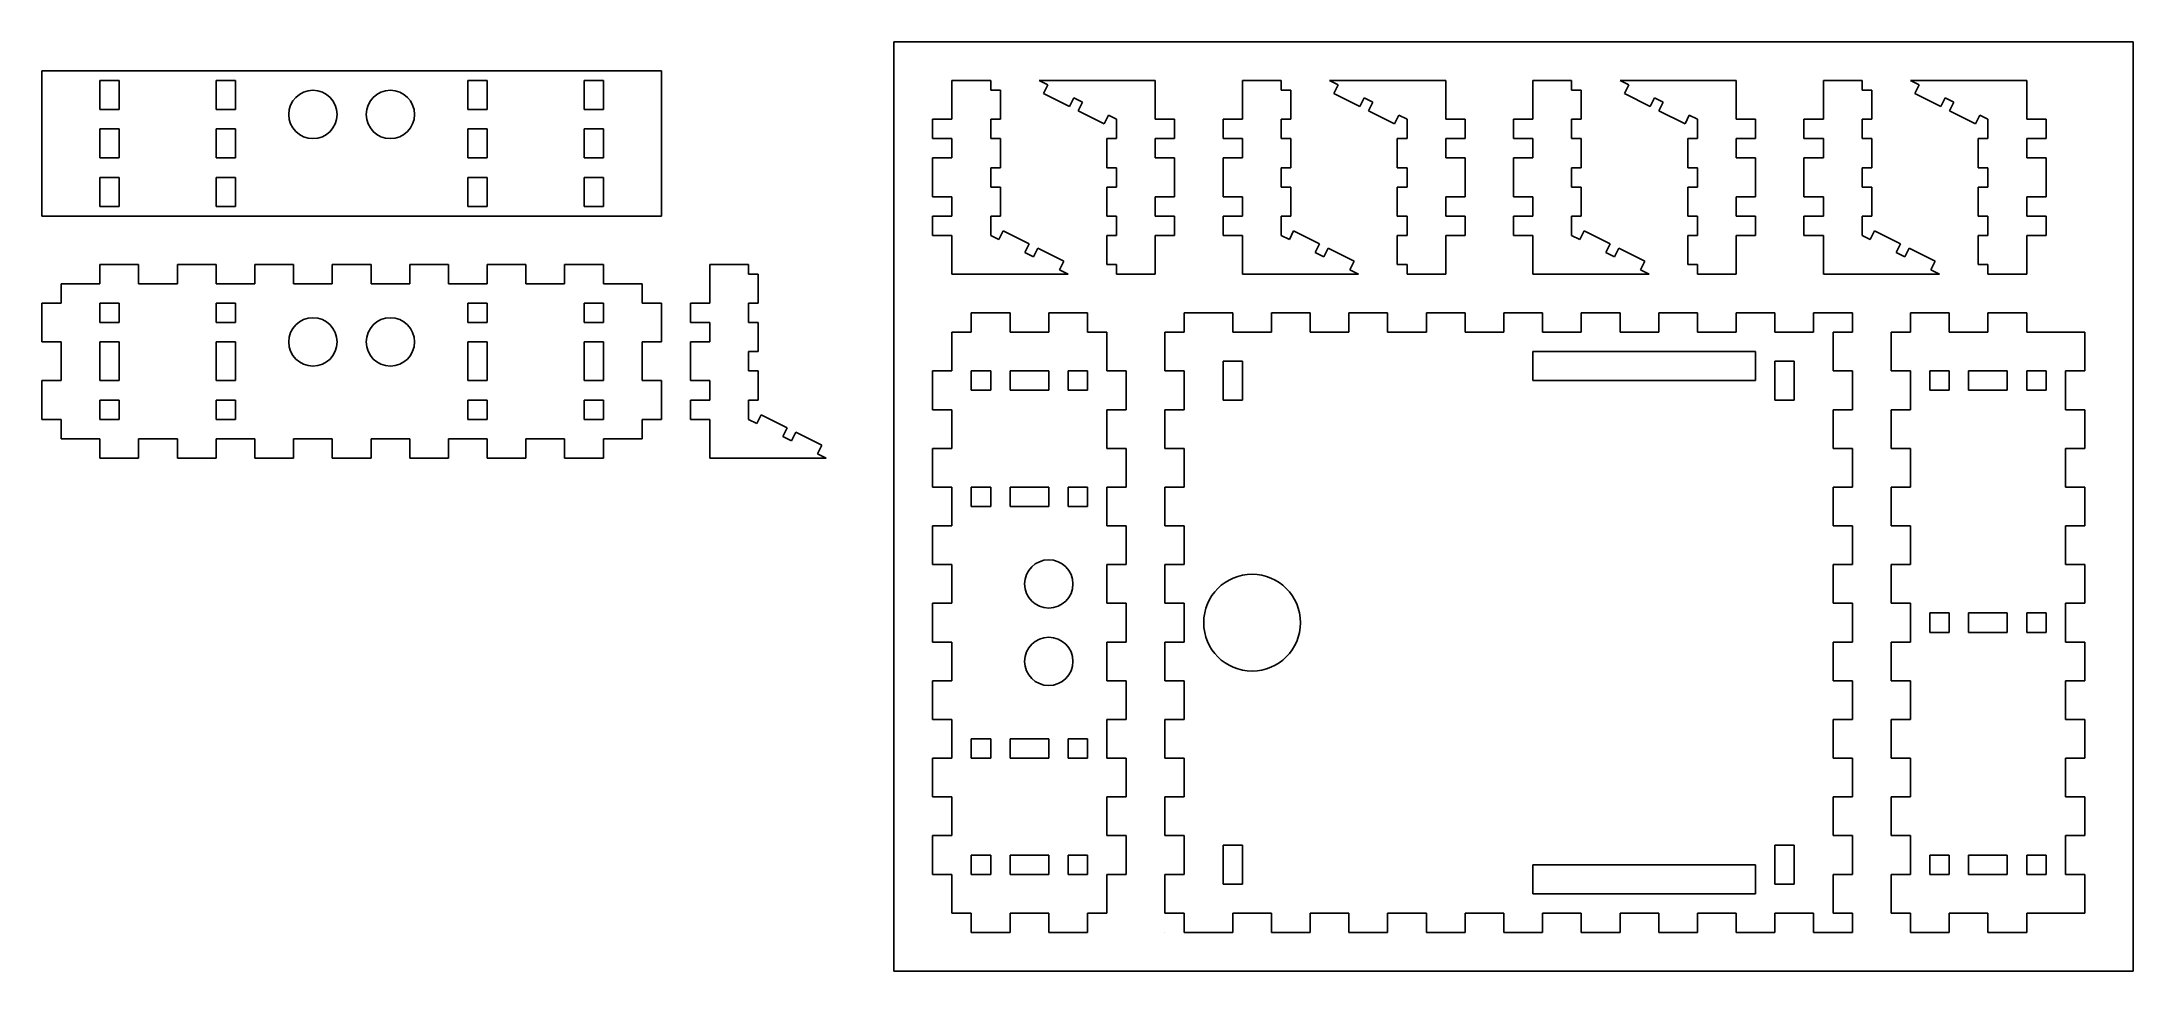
# Model space of a CAD drawing. Header units: inches. Extents: x -11 to 16, y 0 to 12.
import ezdxf

# ---------------------------------------------------------------- set-up
doc = ezdxf.new("R2010")
doc.units = ezdxf.units.IN
doc.header["$MEASUREMENT"] = 0
doc.layers.add('Construction line', color=3, linetype='Continuous')
doc.layers.add('Cut', color=1, linetype='Continuous')

msp = doc.modelspace()

# ---------------------------------------------------------------- linework, layer by layer
at = {"layer": 'Construction line'}
for p, q in [((0, 0), (0, 12)), ((0, 12), (16, 12)), ((16, 12), (16, 0)), ((16, 0), (0, 0)), ((0, 0), (0, 0))]:
    msp.add_line(p, q, dxfattribs=at)
at = {"layer": 'Cut'}
for p, q in [((-11, 11.625), (-11, 9.75)), ((-3, 11.625), (-11, 11.625)), ((-3, 9.75), (-3, 11.625)), ((-10.25, 11.5), (-10, 11.5)), ((-10.25, 11.125), (-10.25, 11.5)), ((-10, 11.5), (-10, 11.125)), ((-8.75, 11.5), (-8.5, 11.5)), ((-8.75, 11.125), (-8.75, 11.5)), ((-8.5, 11.5), (-8.5, 11.125)), ((-5.5, 11.5), (-5.25, 11.5)), ((-5.5, 11.125), (-5.5, 11.5)), ((-5.25, 11.5), (-5.25, 11.125)), ((-4, 11.5), (-3.75, 11.5)), ((-4, 11.125), (-4, 11.5)), ((-3.75, 11.5), (-3.75, 11.125)), ((0.75, 11.5), (0.75, 11)), ((1.25, 11.5), (0.75, 11.5)), ((1.25, 11.375), (1.25, 11.5)), ((1.375, 11.375), (1.25, 11.375)), ((1.375, 11), (1.375, 11.375)), ((3.375, 11.5), (1.875, 11.5)), ((1.875, 11.5), (1.987, 11.444)), ((1.931, 11.332), (1.987, 11.444)), ((3.375, 11), (3.375, 11.5)), ((4.5, 11.5), (4.5, 11)), ((5, 11.5), (4.5, 11.5)), ((5, 11.375), (5, 11.5)), ((5.125, 11.375), (5, 11.375)), ((5.125, 11), (5.125, 11.375)), ((7.125, 11.5), (5.625, 11.5)), ((5.625, 11.5), (5.737, 11.444)), ((5.681, 11.332), (5.737, 11.444)), ((7.125, 11), (7.125, 11.5)), ((8.25, 11.5), (8.25, 11)), ((8.75, 11.5), (8.25, 11.5)), ((8.75, 11.375), (8.75, 11.5)), ((8.875, 11.375), (8.75, 11.375)), ((8.875, 11), (8.875, 11.375)), ((10.875, 11.5), (9.375, 11.5)), ((9.375, 11.5), (9.487, 11.444)), ((9.431, 11.332), (9.487, 11.444)), ((10.875, 11), (10.875, 11.5)), ((12, 11.5), (12, 11)), ((12.5, 11.5), (12, 11.5)), ((12.5, 11.375), (12.5, 11.5)), ((12.625, 11.375), (12.5, 11.375)), ((12.625, 11), (12.625, 11.375)), ((14.625, 11.5), (13.125, 11.5)), ((13.125, 11.5), (13.237, 11.444)), ((13.181, 11.332), (13.237, 11.444)), ((14.625, 11), (14.625, 11.5)), ((-10, 11.125), (-10.25, 11.125)), ((-8.5, 11.125), (-8.75, 11.125)), ((-5.25, 11.125), (-5.5, 11.125)), ((-3.75, 11.125), (-4, 11.125)), ((1.931, 11.332), (2.266, 11.165)), ((2.266, 11.165), (2.322, 11.276)), ((2.322, 11.276), (2.434, 11.22)), ((2.378, 11.109), (2.434, 11.22)), ((2.378, 11.109), (2.714, 10.941)), ((5.681, 11.332), (6.016, 11.165)), ((6.016, 11.165), (6.072, 11.276)), ((6.072, 11.276), (6.184, 11.22)), ((6.128, 11.109), (6.184, 11.22)), ((6.128, 11.109), (6.464, 10.941)), ((9.431, 11.332), (9.766, 11.165)), ((9.766, 11.165), (9.822, 11.276)), ((9.822, 11.276), (9.934, 11.22)), ((9.878, 11.109), (9.934, 11.22)), ((9.878, 11.109), (10.214, 10.941)), ((13.181, 11.332), (13.516, 11.165)), ((13.516, 11.165), (13.572, 11.276)), ((13.572, 11.276), (13.684, 11.22)), ((13.628, 11.109), (13.684, 11.22)), ((13.628, 11.109), (13.964, 10.941)), ((-10.25, 10.875), (-10, 10.875)), ((-10.25, 10.5), (-10.25, 10.875)), ((-10, 10.875), (-10, 10.5)), ((-8.75, 10.875), (-8.5, 10.875)), ((-8.75, 10.5), (-8.75, 10.875)), ((-8.5, 10.875), (-8.5, 10.5)), ((-5.5, 10.875), (-5.25, 10.875)), ((-5.5, 10.5), (-5.5, 10.875)), ((-5.25, 10.875), (-5.25, 10.5)), ((-4, 10.875), (-3.75, 10.875)), ((-4, 10.5), (-4, 10.875)), ((-3.75, 10.875), (-3.75, 10.5)), ((0.5, 11), (0.5, 10.75)), ((0.5, 11), (0.75, 11)), ((1.25, 10.75), (1.25, 11)), ((1.25, 11), (1.375, 11)), ((2.714, 10.941), (2.769, 11.053)), ((2.769, 11.053), (2.875, 11)), ((2.875, 11), (2.875, 10.75)), ((3.625, 11), (3.375, 11)), ((3.625, 10.75), (3.625, 11)), ((4.25, 11), (4.25, 10.75)), ((4.25, 11), (4.5, 11)), ((5, 10.75), (5, 11)), ((5, 11), (5.125, 11)), ((6.464, 10.941), (6.519, 11.053)), ((6.519, 11.053), (6.625, 11)), ((6.625, 11), (6.625, 10.75)), ((7.375, 11), (7.125, 11)), ((7.375, 10.75), (7.375, 11)), ((8, 11), (8, 10.75)), ((8, 11), (8.25, 11)), ((8.75, 10.75), (8.75, 11)), ((8.75, 11), (8.875, 11)), ((10.214, 10.941), (10.269, 11.053)), ((10.269, 11.053), (10.375, 11)), ((10.375, 11), (10.375, 10.75)), ((11.125, 11), (10.875, 11)), ((11.125, 10.75), (11.125, 11)), ((11.75, 11), (11.75, 10.75)), ((11.75, 11), (12, 11)), ((12.5, 10.75), (12.5, 11)), ((12.5, 11), (12.625, 11)), ((13.964, 10.941), (14.019, 11.053)), ((14.019, 11.053), (14.125, 11)), ((14.125, 11), (14.125, 10.75)), ((14.875, 11), (14.625, 11)), ((14.875, 10.75), (14.875, 11)), ((0.5, 10.75), (0.75, 10.75)), ((0.75, 10.75), (0.75, 10.5)), ((1.375, 10.75), (1.25, 10.75)), ((1.375, 10.375), (1.375, 10.75)), ((2.875, 10.75), (2.75, 10.75)), ((2.75, 10.75), (2.75, 10.375)), ((3.375, 10.5), (3.375, 10.75)), ((3.625, 10.75), (3.375, 10.75)), ((4.25, 10.75), (4.5, 10.75)), ((4.5, 10.75), (4.5, 10.5)), ((5.125, 10.75), (5, 10.75)), ((5.125, 10.375), (5.125, 10.75)), ((6.625, 10.75), (6.5, 10.75)), ((6.5, 10.75), (6.5, 10.375)), ((7.125, 10.5), (7.125, 10.75)), ((7.375, 10.75), (7.125, 10.75)), ((8, 10.75), (8.25, 10.75)), ((8.25, 10.75), (8.25, 10.5)), ((8.875, 10.75), (8.75, 10.75)), ((8.875, 10.375), (8.875, 10.75)), ((10.375, 10.75), (10.25, 10.75)), ((10.25, 10.75), (10.25, 10.375)), ((10.875, 10.5), (10.875, 10.75)), ((11.125, 10.75), (10.875, 10.75)), ((11.75, 10.75), (12, 10.75)), ((12, 10.75), (12, 10.5)), ((12.625, 10.75), (12.5, 10.75)), ((12.625, 10.375), (12.625, 10.75)), ((14.125, 10.75), (14, 10.75)), ((14, 10.75), (14, 10.375)), ((14.625, 10.5), (14.625, 10.75)), ((14.875, 10.75), (14.625, 10.75)), ((-10, 10.5), (-10.25, 10.5)), ((-8.5, 10.5), (-8.75, 10.5)), ((-5.25, 10.5), (-5.5, 10.5)), ((-3.75, 10.5), (-4, 10.5)), ((0.5, 10.5), (0.5, 10)), ((0.5, 10.5), (0.75, 10.5)), ((1.25, 10.125), (1.25, 10.375)), ((1.25, 10.375), (1.375, 10.375)), ((2.75, 10.375), (2.875, 10.375)), ((2.875, 10.375), (2.875, 10.125)), ((3.625, 10.5), (3.375, 10.5)), ((3.625, 10), (3.625, 10.5)), ((4.25, 10.5), (4.25, 10)), ((4.25, 10.5), (4.5, 10.5)), ((5, 10.125), (5, 10.375)), ((5, 10.375), (5.125, 10.375)), ((6.5, 10.375), (6.625, 10.375)), ((6.625, 10.375), (6.625, 10.125)), ((7.375, 10.5), (7.125, 10.5)), ((7.375, 10), (7.375, 10.5)), ((8, 10.5), (8, 10)), ((8, 10.5), (8.25, 10.5)), ((8.75, 10.125), (8.75, 10.375)), ((8.75, 10.375), (8.875, 10.375)), ((10.25, 10.375), (10.375, 10.375)), ((10.375, 10.375), (10.375, 10.125)), ((11.125, 10.5), (10.875, 10.5)), ((11.125, 10), (11.125, 10.5)), ((11.75, 10.5), (11.75, 10)), ((11.75, 10.5), (12, 10.5)), ((12.5, 10.125), (12.5, 10.375)), ((12.5, 10.375), (12.625, 10.375)), ((14, 10.375), (14.125, 10.375)), ((14.125, 10.375), (14.125, 10.125)), ((14.875, 10.5), (14.625, 10.5)), ((14.875, 10), (14.875, 10.5)), ((-10.25, 10.25), (-10.25, 9.875)), ((-10, 10.25), (-10.25, 10.25)), ((-10, 9.875), (-10, 10.25)), ((-8.75, 10.25), (-8.75, 9.875)), ((-8.5, 10.25), (-8.75, 10.25)), ((-8.5, 9.875), (-8.5, 10.25)), ((-5.5, 10.25), (-5.5, 9.875)), ((-5.25, 10.25), (-5.5, 10.25)), ((-5.25, 9.875), (-5.25, 10.25)), ((-4, 10.25), (-4, 9.875)), ((-3.75, 10.25), (-4, 10.25)), ((-3.75, 9.875), (-3.75, 10.25)), ((0.5, 10), (0.75, 10)), ((0.75, 10), (0.75, 9.75)), ((1.375, 10.125), (1.25, 10.125)), ((1.375, 9.75), (1.375, 10.125)), ((2.875, 10.125), (2.75, 10.125)), ((2.75, 10.125), (2.75, 9.75)), ((3.375, 9.75), (3.375, 10)), ((3.625, 10), (3.375, 10)), ((4.25, 10), (4.5, 10)), ((4.5, 10), (4.5, 9.75)), ((5.125, 10.125), (5, 10.125)), ((5.125, 9.75), (5.125, 10.125)), ((6.625, 10.125), (6.5, 10.125)), ((6.5, 10.125), (6.5, 9.75)), ((7.125, 9.75), (7.125, 10)), ((7.375, 10), (7.125, 10)), ((8, 10), (8.25, 10)), ((8.25, 10), (8.25, 9.75)), ((8.875, 10.125), (8.75, 10.125)), ((8.875, 9.75), (8.875, 10.125)), ((10.375, 10.125), (10.25, 10.125)), ((10.25, 10.125), (10.25, 9.75)), ((10.875, 9.75), (10.875, 10)), ((11.125, 10), (10.875, 10)), ((11.75, 10), (12, 10)), ((12, 10), (12, 9.75)), ((12.625, 10.125), (12.5, 10.125)), ((12.625, 9.75), (12.625, 10.125)), ((14.125, 10.125), (14, 10.125)), ((14, 10.125), (14, 9.75)), ((14.625, 9.75), (14.625, 10)), ((14.875, 10), (14.625, 10)), ((-11, 9.75), (-3, 9.75)), ((-10.25, 9.875), (-10, 9.875)), ((-8.75, 9.875), (-8.5, 9.875)), ((-5.5, 9.875), (-5.25, 9.875)), ((-4, 9.875), (-3.75, 9.875)), ((0.5, 9.75), (0.5, 9.5)), ((0.5, 9.75), (0.75, 9.75)), ((1.25, 9.5), (1.25, 9.75)), ((1.25, 9.75), (1.375, 9.75)), ((2.75, 9.75), (2.875, 9.75)), ((2.875, 9.75), (2.875, 9.5)), ((3.625, 9.75), (3.375, 9.75)), ((3.625, 9.5), (3.625, 9.75)), ((4.25, 9.75), (4.25, 9.5)), ((4.25, 9.75), (4.5, 9.75)), ((5, 9.5), (5, 9.75)), ((5, 9.75), (5.125, 9.75)), ((6.5, 9.75), (6.625, 9.75)), ((6.625, 9.75), (6.625, 9.5)), ((7.375, 9.75), (7.125, 9.75)), ((7.375, 9.5), (7.375, 9.75)), ((8, 9.75), (8, 9.5)), ((8, 9.75), (8.25, 9.75)), ((8.75, 9.5), (8.75, 9.75)), ((8.75, 9.75), (8.875, 9.75)), ((10.25, 9.75), (10.375, 9.75)), ((10.375, 9.75), (10.375, 9.5)), ((11.125, 9.75), (10.875, 9.75)), ((11.125, 9.5), (11.125, 9.75)), ((11.75, 9.75), (11.75, 9.5)), ((11.75, 9.75), (12, 9.75)), ((12.5, 9.5), (12.5, 9.75)), ((12.5, 9.75), (12.625, 9.75)), ((14, 9.75), (14.125, 9.75)), ((14.125, 9.75), (14.125, 9.5)), ((14.875, 9.75), (14.625, 9.75)), ((14.875, 9.5), (14.875, 9.75)), ((0.5, 9.5), (0.75, 9.5)), ((0.75, 9.5), (0.75, 9)), ((1.356, 9.447), (1.25, 9.5)), ((1.411, 9.559), (1.356, 9.447)), ((1.747, 9.391), (1.411, 9.559)), ((2.875, 9.5), (2.75, 9.5)), ((2.75, 9.5), (2.75, 9.125)), ((3.375, 9), (3.375, 9.5)), ((3.625, 9.5), (3.375, 9.5)), ((4.25, 9.5), (4.5, 9.5)), ((4.5, 9.5), (4.5, 9)), ((5.106, 9.447), (5, 9.5)), ((5.161, 9.559), (5.106, 9.447)), ((5.497, 9.391), (5.161, 9.559)), ((6.625, 9.5), (6.5, 9.5)), ((6.5, 9.5), (6.5, 9.125)), ((7.125, 9), (7.125, 9.5)), ((7.375, 9.5), (7.125, 9.5)), ((8, 9.5), (8.25, 9.5)), ((8.25, 9.5), (8.25, 9)), ((8.856, 9.447), (8.75, 9.5)), ((8.911, 9.559), (8.856, 9.447)), ((9.247, 9.391), (8.911, 9.559)), ((10.375, 9.5), (10.25, 9.5)), ((10.25, 9.5), (10.25, 9.125)), ((10.875, 9), (10.875, 9.5)), ((11.125, 9.5), (10.875, 9.5)), ((11.75, 9.5), (12, 9.5)), ((12, 9.5), (12, 9)), ((12.606, 9.447), (12.5, 9.5)), ((12.661, 9.559), (12.606, 9.447)), ((12.997, 9.391), (12.661, 9.559)), ((14.125, 9.5), (14, 9.5)), ((14, 9.5), (14, 9.125)), ((14.625, 9), (14.625, 9.5)), ((14.875, 9.5), (14.625, 9.5)), ((1.747, 9.391), (1.691, 9.28)), ((1.803, 9.224), (1.691, 9.28)), ((1.859, 9.335), (1.803, 9.224)), ((2.194, 9.168), (1.859, 9.335)), ((5.497, 9.391), (5.441, 9.28)), ((5.553, 9.224), (5.441, 9.28)), ((5.609, 9.335), (5.553, 9.224)), ((5.944, 9.168), (5.609, 9.335)), ((9.247, 9.391), (9.191, 9.28)), ((9.303, 9.224), (9.191, 9.28)), ((9.359, 9.335), (9.303, 9.224)), ((9.694, 9.168), (9.359, 9.335)), ((12.997, 9.391), (12.941, 9.28)), ((13.053, 9.224), (12.941, 9.28)), ((13.109, 9.335), (13.053, 9.224)), ((13.444, 9.168), (13.109, 9.335)), ((-9.75, 9.125), (-10.25, 9.125)), ((-10.25, 8.875), (-10.25, 9.125)), ((-9.75, 8.875), (-9.75, 9.125)), ((-8.75, 9.125), (-9.25, 9.125)), ((-9.25, 8.875), (-9.25, 9.125)), ((-8.75, 8.875), (-8.75, 9.125)), ((-7.75, 9.125), (-8.25, 9.125)), ((-8.25, 8.875), (-8.25, 9.125)), ((-7.75, 8.875), (-7.75, 9.125)), ((-6.75, 9.125), (-7.25, 9.125)), ((-7.25, 8.875), (-7.25, 9.125)), ((-6.75, 8.875), (-6.75, 9.125)), ((-5.75, 9.125), (-6.25, 9.125)), ((-6.25, 8.875), (-6.25, 9.125)), ((-5.75, 8.875), (-5.75, 9.125)), ((-4.75, 9.125), (-5.25, 9.125)), ((-5.25, 8.875), (-5.25, 9.125)), ((-4.75, 8.875), (-4.75, 9.125)), ((-3.75, 9.125), (-4.25, 9.125)), ((-4.25, 8.875), (-4.25, 9.125)), ((-4.25, 9.125), (-3.75, 9.125)), ((-3.75, 8.875), (-3.75, 9.125)), ((-2.375, 9.125), (-2.375, 8.625)), ((-1.875, 9.125), (-2.375, 9.125)), ((-1.875, 9), (-1.875, 9.125)), ((-1.75, 9), (-1.875, 9)), ((-1.75, 8.625), (-1.75, 9)), ((0.75, 9), (2.25, 9)), ((2.194, 9.168), (2.138, 9.056)), ((2.25, 9), (2.138, 9.056)), ((2.75, 9.125), (2.875, 9.125)), ((2.875, 9.125), (2.875, 9)), ((2.875, 9), (3.375, 9)), ((4.5, 9), (6, 9)), ((5.944, 9.168), (5.888, 9.056)), ((6, 9), (5.888, 9.056)), ((6.5, 9.125), (6.625, 9.125)), ((6.625, 9.125), (6.625, 9)), ((6.625, 9), (7.125, 9)), ((8.25, 9), (9.75, 9)), ((9.694, 9.168), (9.638, 9.056)), ((9.75, 9), (9.638, 9.056)), ((10.25, 9.125), (10.375, 9.125)), ((10.375, 9.125), (10.375, 9)), ((10.375, 9), (10.875, 9)), ((12, 9), (13.5, 9)), ((13.444, 9.168), (13.388, 9.056)), ((13.5, 9), (13.388, 9.056)), ((14, 9.125), (14.125, 9.125)), ((14.125, 9.125), (14.125, 9)), ((14.125, 9), (14.625, 9)), ((-10.75, 8.625), (-10.75, 8.875)), ((-10.75, 8.875), (-10.25, 8.875)), ((-9.75, 8.875), (-9.25, 8.875)), ((-8.75, 8.875), (-8.25, 8.875)), ((-7.75, 8.875), (-7.25, 8.875)), ((-6.75, 8.875), (-6.25, 8.875)), ((-5.75, 8.875), (-5.25, 8.875)), ((-4.75, 8.875), (-4.25, 8.875)), ((-3.75, 8.875), (-3.25, 8.875)), ((-3.25, 8.875), (-3.25, 8.625)), ((-11, 8.625), (-11, 8.125)), ((-11, 8.625), (-10.75, 8.625)), ((-10.25, 8.375), (-10.25, 8.625)), ((-10.25, 8.625), (-10, 8.625)), ((-10, 8.375), (-10.25, 8.375)), ((-10, 8.625), (-10, 8.375)), ((-8.75, 8.375), (-8.75, 8.625)), ((-8.75, 8.625), (-8.5, 8.625)), ((-8.5, 8.375), (-8.75, 8.375)), ((-8.5, 8.625), (-8.5, 8.375)), ((-5.5, 8.375), (-5.5, 8.625)), ((-5.5, 8.625), (-5.25, 8.625)), ((-5.25, 8.375), (-5.5, 8.375)), ((-5.25, 8.625), (-5.25, 8.375)), ((-4, 8.375), (-4, 8.625)), ((-4, 8.625), (-3.75, 8.625)), ((-3.75, 8.375), (-4, 8.375)), ((-3.75, 8.625), (-3.75, 8.375)), ((-3.25, 8.625), (-3, 8.625)), ((-3, 8.125), (-3, 8.625)), ((-2.625, 8.625), (-2.625, 8.375)), ((-2.625, 8.625), (-2.375, 8.625)), ((-2.625, 8.375), (-2.375, 8.375)), ((-2.375, 8.375), (-2.375, 8.125)), ((-1.875, 8.375), (-1.875, 8.625)), ((-1.875, 8.625), (-1.75, 8.625)), ((-1.75, 8.375), (-1.875, 8.375)), ((-1.75, 8), (-1.75, 8.375)), ((1, 8.5), (1, 8.25)), ((1.5, 8.5), (1, 8.5)), ((1.5, 8.5), (1.5, 8.25)), ((2.5, 8.5), (2, 8.5)), ((2, 8.5), (2, 8.25)), ((2.5, 8.5), (2.5, 8.25)), ((3.75, 8.5), (3.75, 8.25)), ((3.75, 8.5), (3.875, 8.5)), ((3.875, 8.5), (4.375, 8.5)), ((4.375, 8.25), (4.375, 8.5)), ((4.875, 8.25), (4.875, 8.5)), ((4.875, 8.5), (5.375, 8.5)), ((5.375, 8.25), (5.375, 8.5)), ((5.875, 8.25), (5.875, 8.5)), ((5.875, 8.5), (6.375, 8.5)), ((6.375, 8.25), (6.375, 8.5)), ((6.875, 8.25), (6.875, 8.5)), ((6.875, 8.5), (7.375, 8.5)), ((7.375, 8.25), (7.375, 8.5)), ((7.875, 8.25), (7.875, 8.5)), ((7.875, 8.5), (8.375, 8.5)), ((8.375, 8.25), (8.375, 8.5)), ((8.875, 8.25), (8.875, 8.5)), ((8.875, 8.5), (9.375, 8.5)), ((9.375, 8.25), (9.375, 8.5)), ((9.875, 8.25), (9.875, 8.5)), ((9.875, 8.5), (10.375, 8.5)), ((10.375, 8.25), (10.375, 8.5)), ((10.875, 8.25), (10.875, 8.5)), ((10.875, 8.5), (11.375, 8.5)), ((11.375, 8.25), (11.375, 8.5)), ((11.875, 8.25), (11.875, 8.5)), ((11.875, 8.5), (12.375, 8.5)), ((12.375, 8.5), (12.375, 8.25)), ((13.625, 8.5), (13.125, 8.5)), ((13.125, 8.25), (13.125, 8.5)), ((13.625, 8.25), (13.625, 8.5)), ((14.625, 8.5), (14.125, 8.5)), ((14.125, 8.25), (14.125, 8.5)), ((14.625, 8.25), (14.625, 8.5)), ((-11, 8.125), (-10.75, 8.125)), ((-10.75, 7.625), (-10.75, 8.125)), ((-10.25, 7.625), (-10.25, 8.125)), ((-10.25, 8.125), (-10, 8.125)), ((-10, 8.125), (-10, 7.625)), ((-8.75, 7.625), (-8.75, 8.125)), ((-8.75, 8.125), (-8.5, 8.125)), ((-8.5, 8.125), (-8.5, 7.625)), ((-5.5, 7.625), (-5.5, 8.125)), ((-5.5, 8.125), (-5.25, 8.125)), ((-5.25, 8.125), (-5.25, 7.625)), ((-4, 7.625), (-4, 8.125)), ((-4, 8.125), (-3.75, 8.125)), ((-3.75, 8.125), (-3.75, 7.625)), ((-3.25, 8.125), (-3.25, 7.625)), ((-3.25, 8.125), (-3, 8.125)), ((-2.625, 8.125), (-2.625, 7.625)), ((-2.625, 8.125), (-2.375, 8.125)), ((0.75, 8.25), (1, 8.25)), ((0.75, 7.75), (0.75, 8.25)), ((1.5, 8.25), (2, 8.25)), ((2.5, 8.25), (2.75, 8.25)), ((2.75, 8.25), (2.75, 7.75)), ((3.5, 8.25), (3.75, 8.25)), ((3.5, 7.75), (3.5, 8.25)), ((4.375, 8.25), (4.875, 8.25)), ((5.375, 8.25), (5.875, 8.25)), ((6.375, 8.25), (6.875, 8.25)), ((7.375, 8.25), (7.875, 8.25)), ((8.375, 8.25), (8.875, 8.25)), ((9.375, 8.25), (9.875, 8.25)), ((10.375, 8.25), (10.875, 8.25)), ((11.375, 8.25), (11.875, 8.25)), ((12.125, 8.25), (12.125, 7.75)), ((12.125, 8.25), (12.375, 8.25)), ((12.875, 8.25), (12.875, 7.75)), ((13.125, 8.25), (12.875, 8.25)), ((14.125, 8.25), (13.625, 8.25)), ((15.125, 8.25), (14.625, 8.25)), ((15.375, 8.25), (15.125, 8.25)), ((15.375, 7.75), (15.375, 8.25)), ((-1.875, 7.75), (-1.875, 8)), ((-1.875, 8), (-1.75, 8)), ((4.25, 7.375), (4.25, 7.875)), ((4.25, 7.875), (4.5, 7.875)), ((4.5, 7.875), (4.5, 7.375)), ((8.25, 8), (11.125, 8)), ((8.25, 7.625), (8.25, 8)), ((11.125, 8), (11.125, 7.625)), ((11.375, 7.375), (11.375, 7.875)), ((11.375, 7.875), (11.625, 7.875)), ((11.625, 7.875), (11.625, 7.375)), ((-11, 7.625), (-11, 7.125)), ((-11, 7.625), (-10.75, 7.625)), ((-10, 7.625), (-10.25, 7.625)), ((-8.5, 7.625), (-8.75, 7.625)), ((-5.25, 7.625), (-5.5, 7.625)), ((-3.75, 7.625), (-4, 7.625)), ((-3.25, 7.625), (-3, 7.625)), ((-3, 7.125), (-3, 7.625)), ((-2.625, 7.625), (-2.375, 7.625)), ((-2.375, 7.625), (-2.375, 7.375)), ((-1.75, 7.75), (-1.875, 7.75)), ((-1.75, 7.375), (-1.75, 7.75)), ((0.5, 7.75), (0.5, 7.25)), ((0.5, 7.75), (0.75, 7.75)), ((1, 7.5), (1, 7.75)), ((1, 7.75), (1.25, 7.75)), ((1.25, 7.75), (1.25, 7.5)), ((1.5, 7.5), (1.5, 7.75)), ((1.5, 7.75), (2, 7.75)), ((2, 7.75), (2, 7.5)), ((2.25, 7.5), (2.25, 7.75)), ((2.25, 7.75), (2.5, 7.75)), ((2.5, 7.75), (2.5, 7.5)), ((2.75, 7.75), (3, 7.75)), ((3, 7.25), (3, 7.75)), ((3.5, 7.75), (3.75, 7.75)), ((3.75, 7.25), (3.75, 7.75)), ((11.125, 7.625), (8.25, 7.625)), ((12.125, 7.75), (12.375, 7.75)), ((12.375, 7.75), (12.375, 7.25)), ((13.125, 7.75), (12.875, 7.75)), ((13.125, 7.75), (13.125, 7.25)), ((13.375, 7.75), (13.375, 7.5)), ((13.625, 7.75), (13.375, 7.75)), ((13.625, 7.5), (13.625, 7.75)), ((13.875, 7.5), (13.875, 7.75)), ((13.875, 7.75), (14.375, 7.75)), ((14.375, 7.75), (14.375, 7.5)), ((14.625, 7.5), (14.625, 7.75)), ((14.625, 7.75), (14.875, 7.75)), ((14.875, 7.75), (14.875, 7.5)), ((15.125, 7.25), (15.125, 7.75)), ((15.375, 7.75), (15.125, 7.75)), ((-10.25, 7.125), (-10.25, 7.375)), ((-10.25, 7.375), (-10, 7.375)), ((-10, 7.375), (-10, 7.125)), ((-8.75, 7.125), (-8.75, 7.375)), ((-8.75, 7.375), (-8.5, 7.375)), ((-8.5, 7.375), (-8.5, 7.125)), ((-5.5, 7.125), (-5.5, 7.375)), ((-5.5, 7.375), (-5.25, 7.375)), ((-5.25, 7.375), (-5.25, 7.125)), ((-4, 7.125), (-4, 7.375)), ((-4, 7.375), (-3.75, 7.375)), ((-3.75, 7.375), (-3.75, 7.125)), ((-2.625, 7.375), (-2.625, 7.125)), ((-2.625, 7.375), (-2.375, 7.375)), ((-1.875, 7.125), (-1.875, 7.375)), ((-1.875, 7.375), (-1.75, 7.375)), ((1.25, 7.5), (1, 7.5)), ((2, 7.5), (1.5, 7.5)), ((2.5, 7.5), (2.25, 7.5)), ((4.5, 7.375), (4.25, 7.375)), ((11.625, 7.375), (11.375, 7.375)), ((13.375, 7.5), (13.625, 7.5)), ((14.375, 7.5), (13.875, 7.5)), ((14.875, 7.5), (14.625, 7.5)), ((-11, 7.125), (-10.75, 7.125)), ((-10.75, 6.875), (-10.75, 7.125)), ((-10, 7.125), (-10.25, 7.125)), ((-8.5, 7.125), (-8.75, 7.125)), ((-5.25, 7.125), (-5.5, 7.125)), ((-3.75, 7.125), (-4, 7.125)), ((-3.25, 7.125), (-3.25, 6.875)), ((-3.25, 7.125), (-3, 7.125)), ((-2.625, 7.125), (-2.375, 7.125)), ((-2.375, 7.125), (-2.375, 6.625)), ((-1.769, 7.072), (-1.875, 7.125)), ((-1.714, 7.184), (-1.769, 7.072)), ((-1.378, 7.016), (-1.714, 7.184)), ((0.5, 7.25), (0.75, 7.25)), ((0.75, 6.75), (0.75, 7.25)), ((2.75, 7.25), (3, 7.25)), ((2.75, 7.25), (2.75, 6.75)), ((3.5, 7.25), (3.75, 7.25)), ((3.5, 6.75), (3.5, 7.25)), ((12.125, 7.25), (12.375, 7.25)), ((12.125, 7.25), (12.125, 6.75)), ((12.875, 7.25), (12.875, 6.75)), ((13.125, 7.25), (12.875, 7.25)), ((15.375, 7.25), (15.125, 7.25)), ((15.375, 6.75), (15.375, 7.25)), ((-10.25, 6.875), (-10.75, 6.875)), ((-10.25, 6.625), (-10.25, 6.875)), ((-9.25, 6.875), (-9.75, 6.875)), ((-9.75, 6.625), (-9.75, 6.875)), ((-9.25, 6.625), (-9.25, 6.875)), ((-8.25, 6.875), (-8.75, 6.875)), ((-8.75, 6.625), (-8.75, 6.875)), ((-8.25, 6.625), (-8.25, 6.875)), ((-7.25, 6.875), (-7.75, 6.875)), ((-7.75, 6.625), (-7.75, 6.875)), ((-7.25, 6.625), (-7.25, 6.875)), ((-6.25, 6.875), (-6.75, 6.875)), ((-6.75, 6.625), (-6.75, 6.875)), ((-6.25, 6.625), (-6.25, 6.875)), ((-5.25, 6.875), (-5.75, 6.875)), ((-5.75, 6.625), (-5.75, 6.875)), ((-5.25, 6.625), (-5.25, 6.875)), ((-4.25, 6.875), (-4.75, 6.875)), ((-4.75, 6.625), (-4.75, 6.875)), ((-4.25, 6.625), (-4.25, 6.875)), ((-3.25, 6.875), (-3.75, 6.875)), ((-3.75, 6.625), (-3.75, 6.875)), ((-1.378, 7.016), (-1.434, 6.905)), ((-1.322, 6.849), (-1.434, 6.905)), ((-1.266, 6.96), (-1.322, 6.849)), ((-0.931, 6.793), (-1.266, 6.96)), ((-0.931, 6.793), (-0.987, 6.681)), ((-10.25, 6.625), (-9.75, 6.625)), ((-9.25, 6.625), (-8.75, 6.625)), ((-8.25, 6.625), (-7.75, 6.625)), ((-7.25, 6.625), (-6.75, 6.625)), ((-6.25, 6.625), (-5.75, 6.625)), ((-5.25, 6.625), (-4.75, 6.625)), ((-4.25, 6.625), (-3.75, 6.625)), ((-2.375, 6.625), (-0.875, 6.625)), ((-0.875, 6.625), (-0.987, 6.681)), ((0.5, 6.75), (0.75, 6.75)), ((0.5, 6.75), (0.5, 6.25)), ((2.75, 6.75), (3, 6.75)), ((3, 6.25), (3, 6.75)), ((3.5, 6.75), (3.75, 6.75)), ((3.75, 6.25), (3.75, 6.75)), ((12.125, 6.75), (12.375, 6.75)), ((12.375, 6.75), (12.375, 6.25)), ((13.125, 6.75), (12.875, 6.75)), ((13.125, 6.75), (13.125, 6.25)), ((15.125, 6.25), (15.125, 6.75)), ((15.375, 6.75), (15.125, 6.75)), ((0.5, 6.25), (0.75, 6.25)), ((0.75, 5.75), (0.75, 6.25)), ((1, 6), (1, 6.25)), ((1, 6.25), (1.25, 6.25)), ((1.25, 6.25), (1.25, 6)), ((1.5, 6), (1.5, 6.25)), ((1.5, 6.25), (2, 6.25)), ((2, 6.25), (2, 6)), ((2.25, 6), (2.25, 6.25)), ((2.25, 6.25), (2.5, 6.25)), ((2.5, 6.25), (2.5, 6)), ((2.75, 6.25), (3, 6.25)), ((2.75, 6.25), (2.75, 5.75)), ((3.5, 6.25), (3.75, 6.25)), ((3.5, 5.75), (3.5, 6.25)), ((12.125, 6.25), (12.375, 6.25)), ((12.125, 6.25), (12.125, 5.75)), ((12.875, 6.25), (12.875, 5.75)), ((13.125, 6.25), (12.875, 6.25)), ((15.375, 6.25), (15.125, 6.25)), ((15.375, 5.75), (15.375, 6.25)), ((1.25, 6), (1, 6)), ((2, 6), (1.5, 6)), ((2.5, 6), (2.25, 6)), ((0.5, 5.75), (0.75, 5.75)), ((0.5, 5.75), (0.5, 5.25)), ((2.75, 5.75), (3, 5.75)), ((3, 5.25), (3, 5.75)), ((3.5, 5.75), (3.75, 5.75)), ((3.75, 5.25), (3.75, 5.75)), ((12.125, 5.75), (12.375, 5.75)), ((12.375, 5.75), (12.375, 5.25)), ((13.125, 5.75), (12.875, 5.75)), ((13.125, 5.75), (13.125, 5.25)), ((15.125, 5.25), (15.125, 5.75)), ((15.375, 5.75), (15.125, 5.75)), ((0.5, 5.25), (0.75, 5.25)), ((0.75, 4.75), (0.75, 5.25)), ((2.75, 5.25), (3, 5.25)), ((2.75, 5.25), (2.75, 4.75)), ((3.5, 5.25), (3.75, 5.25)), ((3.5, 4.75), (3.5, 5.25)), ((12.125, 5.25), (12.375, 5.25)), ((12.125, 5.25), (12.125, 4.75)), ((12.875, 5.25), (12.875, 4.75)), ((13.125, 5.25), (12.875, 5.25)), ((15.375, 5.25), (15.125, 5.25)), ((15.375, 4.75), (15.375, 5.25)), ((0.5, 4.75), (0.75, 4.75)), ((0.5, 4.75), (0.5, 4.25)), ((2.75, 4.75), (3, 4.75)), ((3, 4.25), (3, 4.75)), ((3.5, 4.75), (3.75, 4.75)), ((3.75, 4.25), (3.75, 4.75)), ((12.125, 4.75), (12.375, 4.75)), ((12.375, 4.75), (12.375, 4.25)), ((13.125, 4.75), (12.875, 4.75)), ((13.125, 4.75), (13.125, 4.25)), ((13.375, 4.625), (13.375, 4.375)), ((13.625, 4.625), (13.375, 4.625)), ((13.625, 4.375), (13.625, 4.625)), ((13.875, 4.375), (13.875, 4.625)), ((13.875, 4.625), (14.375, 4.625)), ((14.375, 4.625), (14.375, 4.375)), ((14.625, 4.375), (14.625, 4.625)), ((14.625, 4.625), (14.875, 4.625)), ((14.875, 4.625), (14.875, 4.375)), ((15.125, 4.25), (15.125, 4.75)), ((15.375, 4.75), (15.125, 4.75)), ((13.375, 4.375), (13.625, 4.375)), ((14.375, 4.375), (13.875, 4.375)), ((14.875, 4.375), (14.625, 4.375)), ((0.5, 4.25), (0.75, 4.25)), ((0.75, 3.75), (0.75, 4.25)), ((2.75, 4.25), (3, 4.25)), ((2.75, 4.25), (2.75, 3.75)), ((3.5, 4.25), (3.75, 4.25)), ((3.5, 3.75), (3.5, 4.25)), ((12.125, 4.25), (12.375, 4.25)), ((12.125, 4.25), (12.125, 3.75)), ((12.875, 4.25), (12.875, 3.75)), ((13.125, 4.25), (12.875, 4.25)), ((15.375, 4.25), (15.125, 4.25)), ((15.375, 3.75), (15.375, 4.25)), ((0.5, 3.75), (0.75, 3.75)), ((0.5, 3.75), (0.5, 3.25)), ((2.75, 3.75), (3, 3.75)), ((3, 3.25), (3, 3.75)), ((3.5, 3.75), (3.75, 3.75)), ((3.75, 3.25), (3.75, 3.75)), ((12.125, 3.75), (12.375, 3.75)), ((12.375, 3.75), (12.375, 3.25)), ((13.125, 3.75), (12.875, 3.75)), ((13.125, 3.75), (13.125, 3.25)), ((15.125, 3.25), (15.125, 3.75)), ((15.375, 3.75), (15.125, 3.75)), ((0.5, 3.25), (0.75, 3.25)), ((0.75, 2.75), (0.75, 3.25)), ((2.75, 3.25), (3, 3.25)), ((2.75, 3.25), (2.75, 2.75)), ((3.5, 3.25), (3.75, 3.25)), ((3.5, 2.75), (3.5, 3.25)), ((12.125, 3.25), (12.375, 3.25)), ((12.125, 3.25), (12.125, 2.75)), ((12.875, 3.25), (12.875, 2.75)), ((13.125, 3.25), (12.875, 3.25)), ((15.375, 3.25), (15.125, 3.25)), ((15.375, 2.75), (15.375, 3.25)), ((1, 2.75), (1, 3)), ((1, 3), (1.25, 3)), ((1.25, 3), (1.25, 2.75)), ((1.5, 2.75), (1.5, 3)), ((1.5, 3), (2, 3)), ((2, 3), (2, 2.75)), ((2.25, 2.75), (2.25, 3)), ((2.25, 3), (2.5, 3)), ((2.5, 3), (2.5, 2.75)), ((0.5, 2.75), (0.75, 2.75)), ((0.5, 2.75), (0.5, 2.25)), ((1.25, 2.75), (1, 2.75)), ((2, 2.75), (1.5, 2.75)), ((2.5, 2.75), (2.25, 2.75)), ((2.75, 2.75), (3, 2.75)), ((3, 2.25), (3, 2.75)), ((3.5, 2.75), (3.75, 2.75)), ((3.75, 2.25), (3.75, 2.75)), ((12.125, 2.75), (12.375, 2.75)), ((12.375, 2.75), (12.375, 2.25)), ((13.125, 2.75), (12.875, 2.75)), ((13.125, 2.75), (13.125, 2.25)), ((15.125, 2.25), (15.125, 2.75)), ((15.375, 2.75), (15.125, 2.75)), ((0.5, 2.25), (0.75, 2.25)), ((0.75, 1.75), (0.75, 2.25)), ((2.75, 2.25), (3, 2.25)), ((2.75, 2.25), (2.75, 1.75)), ((3.5, 2.25), (3.75, 2.25)), ((3.5, 1.75), (3.5, 2.25)), ((12.125, 2.25), (12.375, 2.25)), ((12.125, 2.25), (12.125, 1.75)), ((12.875, 2.25), (12.875, 1.75)), ((13.125, 2.25), (12.875, 2.25)), ((15.375, 2.25), (15.125, 2.25)), ((15.375, 1.75), (15.375, 2.25)), ((0.5, 1.75), (0.75, 1.75)), ((0.5, 1.75), (0.5, 1.25)), ((2.75, 1.75), (3, 1.75)), ((3, 1.75), (3, 1.25)), ((3, 1.25), (3, 1.75)), ((3.5, 1.75), (3.75, 1.75)), ((3.75, 1.25), (3.75, 1.75)), ((4.25, 1.125), (4.25, 1.625)), ((4.25, 1.625), (4.5, 1.625)), ((4.5, 1.625), (4.5, 1.125)), ((11.375, 1.125), (11.375, 1.625)), ((11.375, 1.625), (11.625, 1.625)), ((11.625, 1.625), (11.625, 1.125)), ((12.125, 1.75), (12.375, 1.75)), ((12.375, 1.75), (12.375, 1.25)), ((13.125, 1.75), (12.875, 1.75)), ((13.125, 1.75), (13.125, 1.25)), ((15.125, 1.25), (15.125, 1.75)), ((15.375, 1.75), (15.125, 1.75)), ((1, 1.25), (1, 1.5)), ((1, 1.5), (1.25, 1.5)), ((1.25, 1.5), (1.25, 1.25)), ((1.5, 1.25), (1.5, 1.5)), ((1.5, 1.5), (2, 1.5)), ((2, 1.5), (2, 1.25)), ((2.25, 1.25), (2.25, 1.5)), ((2.25, 1.5), (2.5, 1.5)), ((2.5, 1.5), (2.5, 1.25)), ((8.25, 1.375), (11.125, 1.375)), ((8.25, 1), (8.25, 1.375)), ((11.125, 1.375), (11.125, 1)), ((13.375, 1.5), (13.375, 1.25)), ((13.625, 1.5), (13.375, 1.5)), ((13.625, 1.25), (13.625, 1.5)), ((13.875, 1.25), (13.875, 1.5)), ((13.875, 1.5), (14.375, 1.5)), ((14.375, 1.5), (14.375, 1.25)), ((14.625, 1.25), (14.625, 1.5)), ((14.625, 1.5), (14.875, 1.5)), ((14.875, 1.5), (14.875, 1.25)), ((0.5, 1.25), (0.75, 1.25)), ((0.75, 0.75), (0.75, 1.25)), ((1.25, 1.25), (1, 1.25)), ((2, 1.25), (1.5, 1.25)), ((2.5, 1.25), (2.25, 1.25)), ((2.75, 1.25), (3, 1.25)), ((2.75, 1.25), (2.75, 0.75)), ((3.5, 0.75), (3.5, 1.25)), ((3.5, 1.25), (3.75, 1.25)), ((4.5, 1.125), (4.25, 1.125)), ((11.625, 1.125), (11.375, 1.125)), ((12.125, 1.25), (12.375, 1.25)), ((12.125, 1.25), (12.125, 0.75)), ((12.875, 1.25), (12.875, 0.75)), ((13.125, 1.25), (12.875, 1.25)), ((13.375, 1.25), (13.625, 1.25)), ((14.375, 1.25), (13.875, 1.25)), ((14.875, 1.25), (14.625, 1.25)), ((15.25, 1.25), (15.125, 1.25)), ((15.375, 1.25), (15.25, 1.25)), ((15.375, 0.75), (15.375, 1.25)), ((11.125, 1), (8.25, 1)), ((1, 0.75), (0.75, 0.75)), ((1, 0.75), (1, 0.5)), ((1.5, 0.75), (1.5, 0.5)), ((2, 0.75), (1.5, 0.75)), ((2, 0.75), (2, 0.5)), ((2.75, 0.75), (2.5, 0.75)), ((2.5, 0.75), (2.5, 0.5)), ((3.5, 0.75), (3.75, 0.75)), ((3.75, 0.75), (3.75, 0.5)), ((4.375, 0.75), (4.375, 0.5)), ((4.875, 0.75), (4.375, 0.75)), ((4.875, 0.75), (4.875, 0.5)), ((5.375, 0.75), (5.375, 0.5)), ((5.875, 0.75), (5.375, 0.75)), ((5.875, 0.75), (5.875, 0.5)), ((6.375, 0.75), (6.375, 0.5)), ((6.875, 0.75), (6.375, 0.75)), ((6.875, 0.75), (6.875, 0.5)), ((7.375, 0.75), (7.375, 0.5)), ((7.875, 0.75), (7.375, 0.75)), ((7.875, 0.75), (7.875, 0.5)), ((8.375, 0.75), (8.375, 0.5)), ((8.875, 0.75), (8.375, 0.75)), ((8.875, 0.75), (8.875, 0.5)), ((9.375, 0.75), (9.375, 0.5)), ((9.875, 0.75), (9.375, 0.75)), ((9.875, 0.75), (9.875, 0.5)), ((10.375, 0.75), (10.375, 0.5)), ((10.875, 0.75), (10.375, 0.75)), ((10.875, 0.75), (10.875, 0.5)), ((11.875, 0.75), (11.375, 0.75)), ((11.375, 0.75), (11.375, 0.5)), ((11.875, 0.75), (11.875, 0.5)), ((12.125, 0.75), (12.375, 0.75)), ((12.375, 0.75), (12.375, 0.5)), ((13.125, 0.75), (12.875, 0.75)), ((13.125, 0.5), (13.125, 0.75)), ((13.625, 0.75), (14.125, 0.75)), ((13.625, 0.5), (13.625, 0.75)), ((14.125, 0.5), (14.125, 0.75)), ((14.625, 0.75), (15.125, 0.75)), ((14.625, 0.5), (14.625, 0.75)), ((15.125, 0.75), (15.375, 0.75)), ((1, 0.5), (1.5, 0.5)), ((2, 0.5), (2.5, 0.5)), ((3.5, 0.5), (3.5, 0.5)), ((3.75, 0.5), (3.875, 0.5)), ((4.375, 0.5), (3.875, 0.5)), ((5.375, 0.5), (4.875, 0.5)), ((6.375, 0.5), (5.875, 0.5)), ((7.375, 0.5), (6.875, 0.5)), ((8.375, 0.5), (7.875, 0.5)), ((9.375, 0.5), (8.875, 0.5)), ((10.375, 0.5), (9.875, 0.5)), ((11.375, 0.5), (10.875, 0.5)), ((12.375, 0.5), (11.875, 0.5)), ((13.125, 0.5), (13.625, 0.5)), ((14.125, 0.5), (14.625, 0.5))]:
    msp.add_line(p, q, dxfattribs=at)
for centre, radius in [((-7.5, 11.062), 0.312), ((-6.5, 11.062), 0.312), ((-7.5, 8.125), 0.312), ((-6.5, 8.125), 0.312), ((2, 5), 0.312), ((4.625, 4.5), 0.625), ((2, 4), 0.312)]:
    msp.add_circle(centre, radius, dxfattribs=at)

doc.saveas('drawing.dxf')
